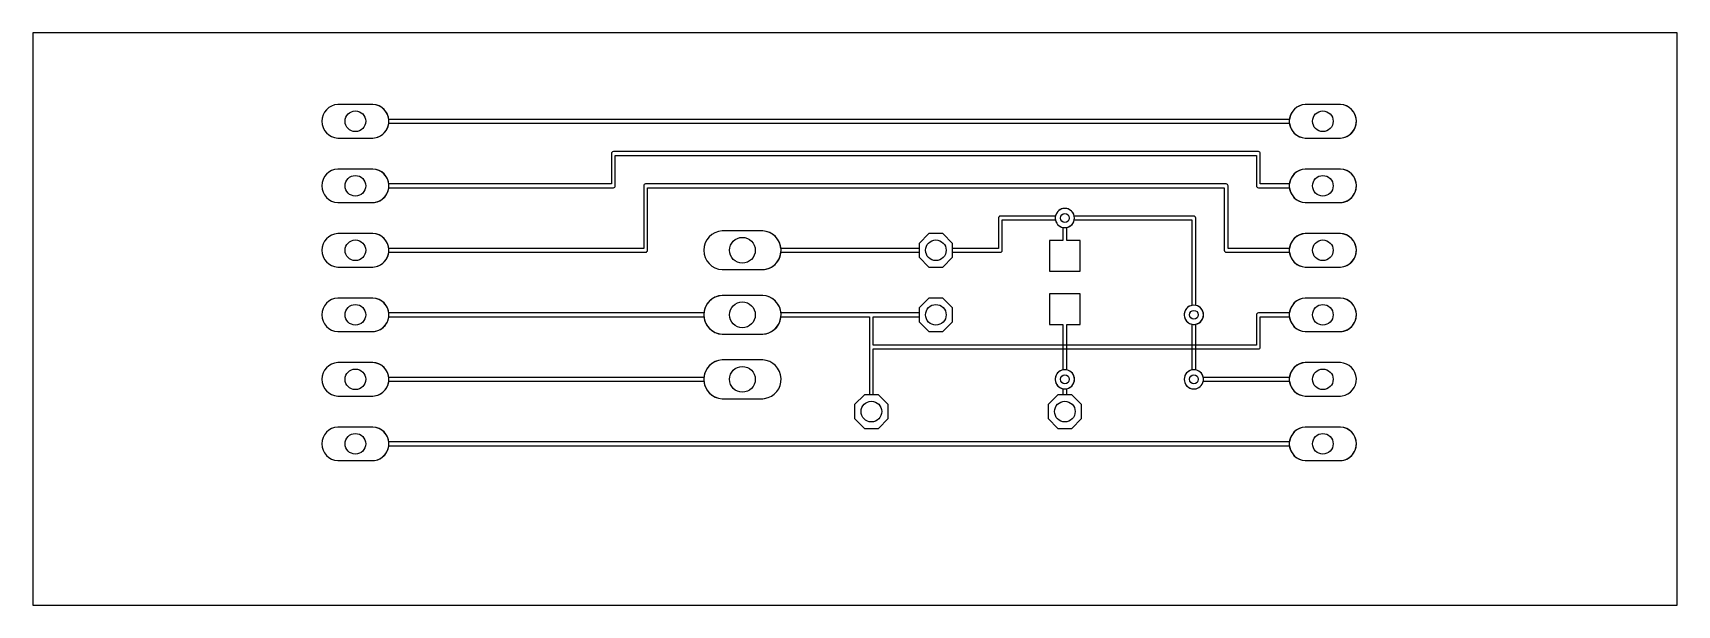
# Model space of a CAD drawing. Header units: millimetres. Extents: x 6.4 to 71.1, y 20.3 to 42.9.
import ezdxf

# ---------------------------------------------------------------- set-up
doc = ezdxf.new("R2010")
doc.units = ezdxf.units.MM

msp = doc.modelspace()

# ---------------------------------------------------------------- linework, layer by layer
at = {"layer": '16_copper'}
for points in [[(19.807, 38.716, 0.339151), (20.366, 39.294), (55.834, 39.294, 0.366753), (56.457, 38.71), (57.843, 38.71, 0.952079), (57.843, 40.03), (56.457, 40.03, 0.366753), (55.834, 39.446), (20.366, 39.446, 0.366753), (19.743, 40.03), (18.357, 40.03, 0.952079), (18.357, 38.71), (19.743, 38.71)], [(19.807, 36.176, 0.339151), (20.366, 36.754), (29.21, 36.754, 0.414214), (29.286, 36.83), (29.286, 38.024), (54.534, 38.024), (54.534, 36.83, 0.414214), (54.61, 36.754), (55.834, 36.754, 0.366753), (56.457, 36.17), (57.843, 36.17, 0.952079), (57.843, 37.49), (56.457, 37.49, 0.366753), (55.834, 36.906), (54.686, 36.906), (54.686, 38.1, 0.414214), (54.61, 38.176), (29.21, 38.176, 0.414214), (29.134, 38.1), (29.134, 36.906), (20.366, 36.906, 0.366753), (19.743, 37.49), (18.357, 37.49, 0.952079), (18.357, 36.17), (19.743, 36.17)], [(19.807, 33.636, 0.339151), (20.366, 34.214), (30.48, 34.214, 0.414214), (30.556, 34.29), (30.556, 36.754), (53.264, 36.754), (53.264, 34.29, 0.414214), (53.34, 34.214), (55.834, 34.214, 0.366753), (56.457, 33.63), (57.843, 33.63, 0.952079), (57.843, 34.95), (56.457, 34.95, 0.366753), (55.834, 34.366), (53.416, 34.366), (53.416, 36.83, 0.414214), (53.34, 36.906), (30.48, 36.906, 0.414214), (30.404, 36.83), (30.404, 34.366), (20.366, 34.366, 0.366753), (19.743, 34.95), (18.357, 34.95, 0.952079), (18.357, 33.63), (19.743, 33.63)], [(52.144, 31.378, 0.818106), (52.146, 32.121), (52.146, 35.56, 0.414214), (52.07, 35.636), (47.361, 35.636, 0.815538), (46.619, 35.636), (44.45, 35.636, 0.414214), (44.374, 35.56), (44.374, 34.366), (42.57, 34.366), (42.57, 34.564), (42.184, 34.95), (41.636, 34.95), (41.25, 34.564), (41.25, 34.366), (35.81, 34.366, 0.371144), (35.089, 35.052), (33.491, 35.052, 0.95208), (33.491, 33.528), (35.089, 33.528, 0.371144), (35.81, 34.214), (41.25, 34.214), (41.25, 34.016), (41.636, 33.63), (42.184, 33.63), (42.57, 34.016), (42.57, 34.214), (44.45, 34.214, 0.414214), (44.526, 34.29), (44.526, 35.484), (46.619, 35.484, 0.815538), (47.361, 35.484), (51.994, 35.484), (51.994, 32.121), (51.948, 32.109), (51.902, 32.09), (51.859, 32.065), (51.82, 32.035), (51.785, 32), (51.755, 31.961), (51.73, 31.918), (51.711, 31.872), (51.698, 31.824), (51.692, 31.775), (51.692, 31.725), (51.698, 31.676), (51.711, 31.628), (51.73, 31.582), (51.755, 31.539), (51.785, 31.5), (51.82, 31.465), (51.859, 31.435), (51.902, 31.41), (51.948, 31.391), (51.996, 31.378), (52.045, 31.372), (52.095, 31.372)], [(35.807, 31.862, 0.357806), (35.089, 32.512), (33.491, 32.512, 0.371144), (32.77, 31.826), (20.366, 31.826, 0.366753), (19.743, 32.41), (18.357, 32.41, 0.952079), (18.357, 31.09), (19.743, 31.09, 0.366753), (20.366, 31.674), (32.77, 31.674, 0.371144), (33.491, 30.988), (35.089, 30.988, 0.371144), (35.81, 31.674), (39.294, 31.674), (39.294, 28.6), (39.096, 28.6), (38.71, 28.214), (38.71, 27.666), (39.096, 27.28), (39.644, 27.28), (40.03, 27.666), (40.03, 28.214), (39.644, 28.6), (39.446, 28.6), (39.446, 30.404), (54.61, 30.404, 0.414214), (54.686, 30.48), (54.686, 31.674), (55.834, 31.674, 0.366753), (56.457, 31.09), (57.843, 31.09, 0.952079), (57.843, 32.41), (56.457, 32.41, 0.366753), (55.834, 31.826), (54.61, 31.826, 0.414214), (54.534, 31.75), (54.534, 30.556), (39.446, 30.556), (39.446, 31.674), (41.25, 31.674), (41.25, 31.476), (41.636, 31.09), (42.184, 31.09), (42.57, 31.476), (42.57, 32.024), (42.184, 32.41), (41.636, 32.41), (41.25, 32.024), (41.25, 31.826), (35.81, 31.826)], [(35.164, 28.455, 0.906347), (35.089, 29.972), (33.491, 29.972, 0.371144), (32.77, 29.286), (20.366, 29.286, 0.366753), (19.743, 29.87), (18.357, 29.87, 0.952079), (18.357, 28.55), (19.743, 28.55, 0.366753), (20.366, 29.134), (32.77, 29.134, 0.371144), (33.491, 28.448), (35.089, 28.448)], [(57.907, 28.556, 0.906346), (57.843, 29.87), (56.457, 29.87, 0.366753), (55.834, 29.286), (52.441, 29.286, 0.996924), (51.698, 29.136), (51.711, 29.088, 0.764884), (52.441, 29.134), (55.834, 29.134, 0.366753), (56.457, 28.55), (57.843, 28.55)], [(47.65, 27.666), (47.65, 28.214), (47.264, 28.6), (47.066, 28.6), (47.066, 28.839, 0.996924), (46.916, 29.582), (46.868, 29.569, 0.764884), (46.914, 28.839), (46.914, 28.6), (46.716, 28.6), (46.33, 28.214), (46.33, 27.666), (46.716, 27.28), (47.264, 27.28)], [(19.807, 26.016, 0.339151), (20.366, 26.594), (55.834, 26.594, 0.366753), (56.457, 26.01), (57.843, 26.01, 0.952079), (57.843, 27.33), (56.457, 27.33, 0.366753), (55.834, 26.746), (20.366, 26.746, 0.366753), (19.743, 27.33), (18.357, 27.33, 0.952079), (18.357, 26.01), (19.743, 26.01)]]:
    msp.add_lwpolyline(points, format="xyb", close=True, dxfattribs=at)
at = {"layer": '1_copper'}
for points in [[(19.807, 38.716, 0.906346), (19.743, 40.03), (18.357, 40.03, 0.952079), (18.357, 38.71), (19.743, 38.71)], [(57.907, 38.716, 0.906346), (57.843, 40.03), (56.457, 40.03, 0.952079), (56.457, 38.71), (57.843, 38.71)], [(19.807, 36.176, 0.906346), (19.743, 37.49), (18.357, 37.49, 0.952079), (18.357, 36.17), (19.743, 36.17)], [(57.907, 36.176, 0.906346), (57.843, 37.49), (56.457, 37.49, 0.952079), (56.457, 36.17), (57.843, 36.17)], [(47.59, 34.67), (47.066, 34.67), (47.066, 35.189, 0.996924), (46.916, 35.932), (46.868, 35.919, 0.764884), (46.914, 35.189), (46.914, 34.67), (46.39, 34.67), (46.39, 33.47), (47.59, 33.47)], [(35.164, 33.535, 0.906347), (35.089, 35.052), (33.491, 35.052, 0.95208), (33.491, 33.528), (35.089, 33.528)], [(19.807, 33.636, 0.906346), (19.743, 34.95), (18.357, 34.95, 0.952079), (18.357, 33.63), (19.743, 33.63)], [(57.907, 33.636, 0.906346), (57.843, 34.95), (56.457, 34.95, 0.952079), (56.457, 33.63), (57.843, 33.63)], [(19.807, 31.096, 0.906346), (19.743, 32.41), (18.357, 32.41, 0.952079), (18.357, 31.09), (19.743, 31.09)], [(35.164, 30.995, 0.906347), (35.089, 32.512), (33.491, 32.512, 0.95208), (33.491, 30.988), (35.089, 30.988)], [(47.064, 28.838, 0.818106), (47.066, 29.581), (47.066, 31.37), (47.59, 31.37), (47.59, 32.57), (46.39, 32.57), (46.39, 31.37), (46.914, 31.37), (46.914, 29.581), (46.868, 29.569), (46.822, 29.55), (46.779, 29.525), (46.74, 29.495), (46.705, 29.46), (46.675, 29.421), (46.65, 29.378), (46.631, 29.332), (46.618, 29.284), (46.612, 29.235), (46.612, 29.185), (46.618, 29.136), (46.631, 29.088), (46.65, 29.042), (46.675, 28.999), (46.705, 28.96), (46.74, 28.925), (46.779, 28.895), (46.822, 28.87), (46.868, 28.851), (46.916, 28.838), (46.965, 28.832), (47.015, 28.832)], [(57.907, 31.096, 0.906346), (57.843, 32.41), (56.457, 32.41, 0.952079), (56.457, 31.09), (57.843, 31.09)], [(52.144, 28.838, 0.818106), (52.146, 29.581), (52.146, 31.379, 0.996924), (51.996, 32.122), (51.948, 32.109, 0.764884), (51.994, 31.379), (51.994, 29.581), (51.948, 29.569), (51.902, 29.55), (51.859, 29.525), (51.82, 29.495), (51.785, 29.46), (51.755, 29.421), (51.73, 29.378), (51.711, 29.332), (51.698, 29.284), (51.692, 29.235), (51.692, 29.185), (51.698, 29.136), (51.711, 29.088), (51.73, 29.042), (51.755, 28.999), (51.785, 28.96), (51.82, 28.925), (51.859, 28.895), (51.902, 28.87), (51.948, 28.851), (51.996, 28.838), (52.045, 28.832), (52.095, 28.832)], [(19.807, 28.556, 0.906346), (19.743, 29.87), (18.357, 29.87, 0.952079), (18.357, 28.55), (19.743, 28.55)], [(35.164, 28.455, 0.906347), (35.089, 29.972), (33.491, 29.972, 0.95208), (33.491, 28.448), (35.089, 28.448)], [(57.907, 28.556, 0.906346), (57.843, 29.87), (56.457, 29.87, 0.952079), (56.457, 28.55), (57.843, 28.55)], [(19.807, 26.016, 0.906346), (19.743, 27.33), (18.357, 27.33, 0.952079), (18.357, 26.01), (19.743, 26.01)], [(57.907, 26.016, 0.906346), (57.843, 27.33), (56.457, 27.33, 0.952079), (56.457, 26.01), (57.843, 26.01)]]:
    msp.add_lwpolyline(points, format="xyb", close=True, dxfattribs=at)
for points in [[(42.57, 34.016), (42.57, 34.564), (42.184, 34.95), (41.636, 34.95), (41.25, 34.564), (41.25, 34.016), (41.636, 33.63), (42.184, 33.63)], [(42.57, 31.476), (42.57, 32.024), (42.184, 32.41), (41.636, 32.41), (41.25, 32.024), (41.25, 31.476), (41.636, 31.09), (42.184, 31.09)], [(40.03, 27.666), (40.03, 28.214), (39.644, 28.6), (39.096, 28.6), (38.71, 28.214), (38.71, 27.666), (39.096, 27.28), (39.644, 27.28)], [(47.65, 27.666), (47.65, 28.214), (47.264, 28.6), (46.716, 28.6), (46.33, 28.214), (46.33, 27.666), (46.716, 27.28), (47.264, 27.28)]]:
    msp.add_lwpolyline(points, close=True, dxfattribs=at)
at = {"layer": 'drills_PTH'}
for centre, radius in [((19.05, 39.37), 0.406), ((57.15, 39.37), 0.406), ((19.05, 36.83), 0.406), ((57.15, 36.83), 0.406), ((19.05, 34.29), 0.406), ((34.29, 34.29), 0.508), ((41.91, 34.29), 0.406), ((57.15, 34.29), 0.406), ((19.05, 31.75), 0.406), ((34.29, 31.75), 0.508), ((41.91, 31.75), 0.406), ((57.15, 31.75), 0.406), ((19.05, 29.21), 0.406), ((34.29, 29.21), 0.508), ((57.15, 29.21), 0.406), ((39.37, 27.94), 0.406), ((46.99, 27.94), 0.406), ((19.05, 26.67), 0.406), ((57.15, 26.67), 0.406)]:
    msp.add_circle(centre, radius, dxfattribs=at)
at = {"layer": 'drills_via_1_16'}
for centre in [(46.99, 35.56), (52.07, 31.75), (46.99, 29.21), (52.07, 29.21)]:
    msp.add_circle(centre, 0.175, dxfattribs=at)
at = {"layer": 'outline'}
msp.add_lwpolyline([(6.35, 20.32), (71.1, 20.32), (71.1, 42.85), (6.35, 42.85), (6.35, 20.32)], close=True, dxfattribs=at)

doc.saveas('drawing.dxf')
